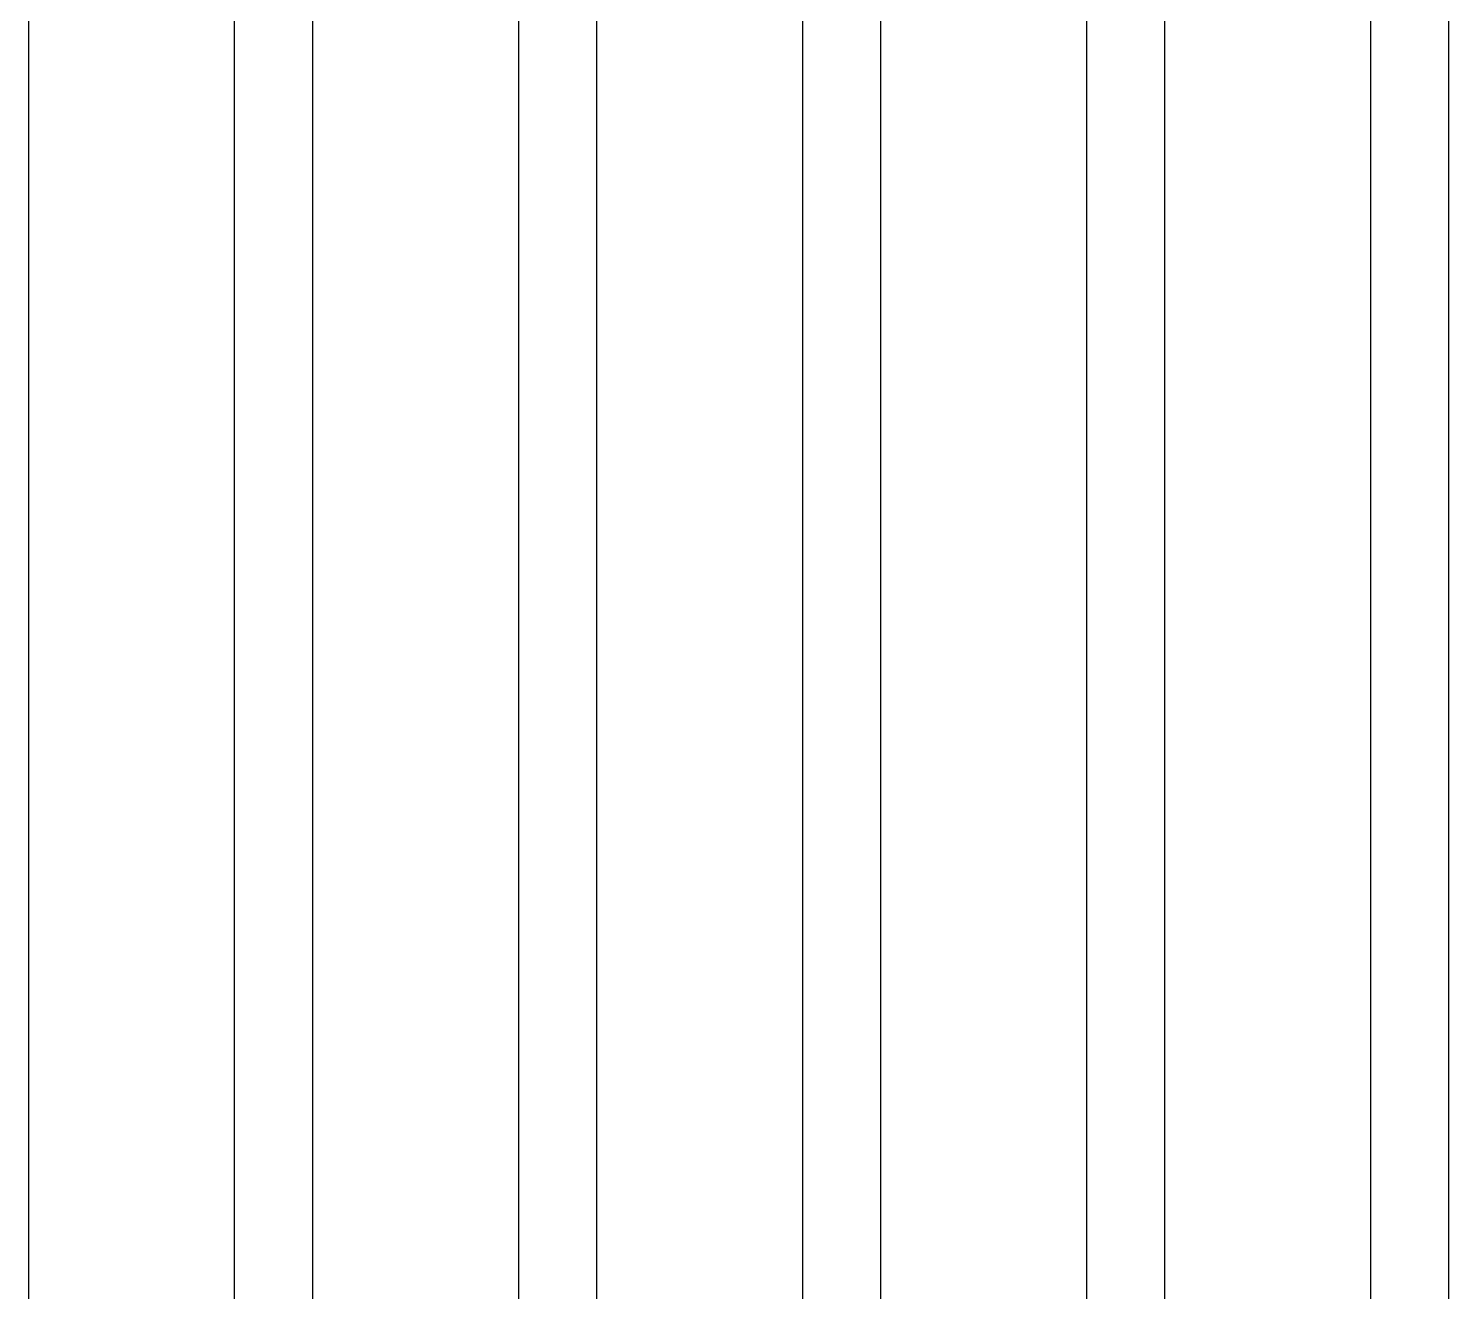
# Model space of a CAD drawing. Extents: x -84241 to 2571207, y -257021 to 1687411.
# Drawn here: x 37598.7 to 37998.7, y -12467.2 to -12111.3 of the extents above; entities that cross this region are included whole.
import ezdxf

# ---------------------------------------------------------------- set-up
doc = ezdxf.new("R2010")
doc.units = 0
doc.header["$LTSCALE"] = 1000
doc.layers.get('0').update_dxf_attribs({"linetype": 'CONTINUOUS'})
doc.layers.add('W-WSUP-EQPM', color=40, linetype='CONTINUOUS')

# ---------------------------------------------------------------- blocks, each defined once
blk = doc.blocks.new('*U359')
at = {"color": 8, "linetype": 'Continuous'}
for p, q in [((1469197.34, 3476962.13), (1469197.34, 3475194.49)), ((1469357.34, 3476962.13), (1469357.34, 3475194.49)), ((1469437.34, 3476962.13), (1469437.34, 3475194.49)), ((1469517.34, 3476962.13), (1469517.34, 3475194.49)), ((1469597.34, 3476962.13), (1469597.34, 3475194.49)), ((1469255.34, 3476955.33), (1469255.34, 3475194.49)), ((1469277.34, 3476955.33), (1469277.34, 3475194.49)), ((1469335.34, 3476955.33), (1469335.34, 3475194.49)), ((1469415.34, 3476955.33), (1469415.34, 3475194.49)), ((1469495.34, 3476955.33), (1469495.34, 3475194.49)), ((1469575.34, 3476955.33), (1469575.34, 3475194.49))]:
    blk.add_line(p, q, dxfattribs=at)
blk = doc.blocks.new('*U360')
blk.add_blockref('*U359', (-1469346.34, -3477072.33))

msp = doc.modelspace()

# ---------------------------------------------------------------- block references
at = {"layer": 'W-WSUP-EQPM'}
msp.add_blockref('*U360', (37747.7006, -11755.4364), dxfattribs=at)

doc.saveas('drawing.dxf')
